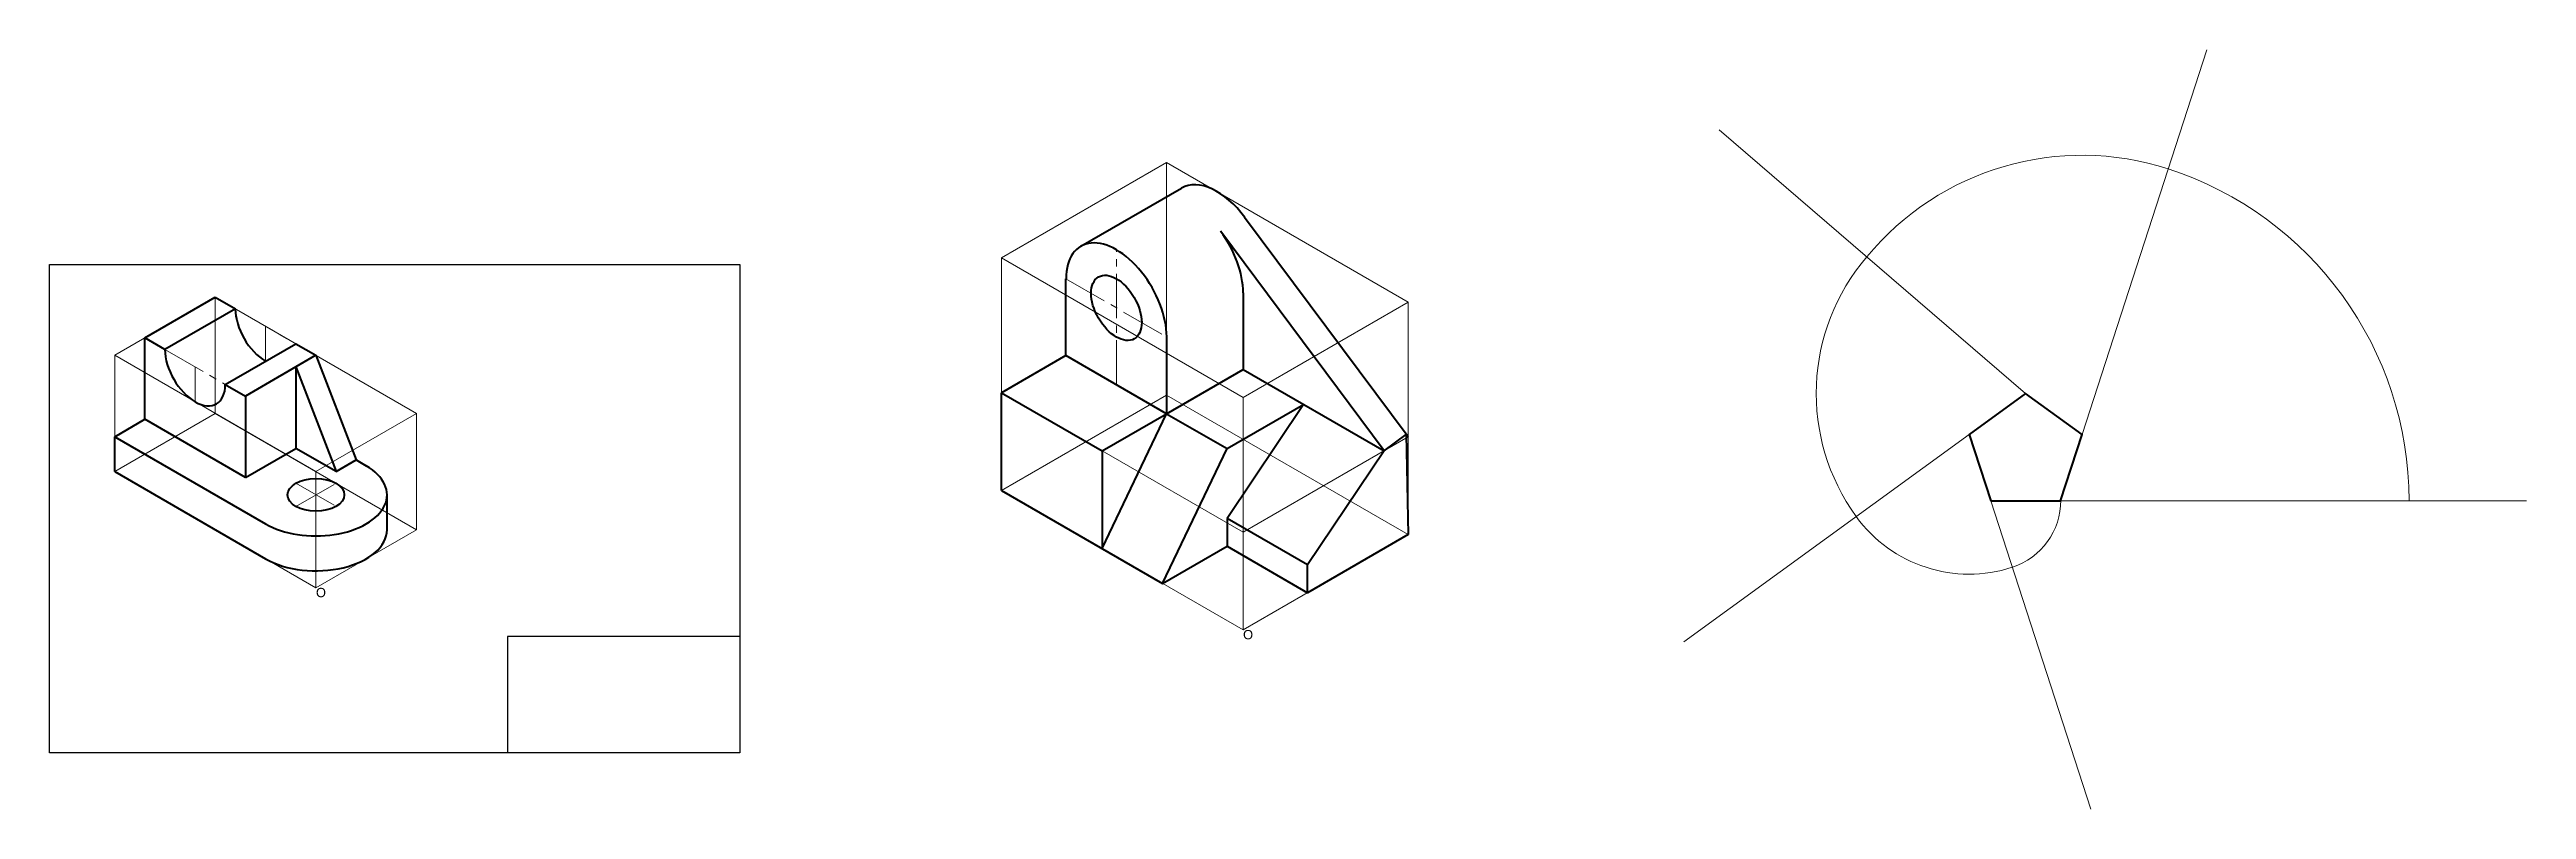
# Model space of a CAD drawing. Header units: millimetres. Extents: x 3698 to 4764, y 1369 to 1695.
import ezdxf

# ---------------------------------------------------------------- set-up
doc = ezdxf.new("R2010")
doc.units = ezdxf.units.MM
doc.linetypes.add('CENTER2', pattern=[28.575, 19.05, -3.175, 3.175, -3.175])
for name, color, linetype, lineweight in [('Centre', 1, 'CENTER2', 20), ('Object', 2, 'Continuous', 40), ('Projection', 5, 'Continuous', 5)]:
    doc.layers.add(name, color=color, linetype=linetype, lineweight=lineweight)
doc.styles.get("Standard").update_dxf_attribs({"font": 'arial.ttf'})

msp = doc.modelspace()

# ---------------------------------------------------------------- linework, layer by layer
for p, q in [((3698.2, 1602.9), (3995.2, 1602.9)), ((3698.2, 1392.9), (3698.2, 1602.9)), ((3995.2, 1602.9), (3995.2, 1392.9)), ((3995.2, 1442.9), (3895.2, 1442.9)), ((3895.2, 1442.9), (3895.2, 1392.9)), ((3995.2, 1392.9), (3698.2, 1392.9))]:
    msp.add_line(p, q)
at = {"layer": 'Centre'}
for p, q in [((4157.3, 1551.2), (4157.3, 1609.2)), ((4135.6, 1596.7), (4178.9, 1571.7)), ((3778.2, 1583.8), (3804.1, 1568.8)), ((3791.1, 1576.3), (3791.1, 1561.3)), ((3747.8, 1566.3), (3773.8, 1551.3)), ((3760.8, 1558.8), (3760.8, 1543.8)), ((3804.1, 1498.8), (3821.5, 1508.8)), ((3804.1, 1508.8), (3821.5, 1498.8))]:
    msp.add_line(p, q, dxfattribs=at)
at = {"layer": 'Object'}
for p, q in [((4142, 1610.7), (4185.3, 1635.7)), ((4282.9, 1528.7), (4212.5, 1623.1)), ((4272.5, 1522.7), (4202.2, 1617.1)), ((3739.2, 1571.3), (3769.5, 1588.8)), ((3769.5, 1588.8), (3778.2, 1583.8)), ((4135.6, 1563.7), (4135.6, 1596.7)), ((4211.8, 1590.7), (4211.8, 1557.7)), ((3778.2, 1583.8), (3747.8, 1566.3)), ((3739.2, 1536.3), (3739.2, 1571.3)), ((3747.8, 1566.3), (3739.2, 1571.3)), ((3773.8, 1551.3), (3804.1, 1568.8)), ((3804.1, 1568.8), (3812.8, 1563.8)), ((4178.9, 1571.7), (4178.9, 1538.7)), ((3812.8, 1563.8), (3782.5, 1546.3)), ((3804.1, 1558.8), (3821.5, 1513.8)), ((3804.1, 1558.8), (3804.1, 1523.8)), ((3812.8, 1563.8), (3830.1, 1518.8)), ((4135.6, 1563.7), (4107.9, 1547.7)), ((4178.9, 1538.7), (4135.6, 1563.7)), ((4178.9, 1538.7), (4211.8, 1557.7)), ((4211.8, 1557.7), (4272.5, 1522.7)), ((3773.8, 1551.3), (3782.5, 1546.3)), ((3782.5, 1546.3), (3782.5, 1511.3)), ((4107.9, 1505.7), (4107.9, 1547.7)), ((4107.9, 1547.7), (4151.2, 1522.7)), ((3726.2, 1528.8), (3739.2, 1536.3)), ((3782.5, 1511.3), (3739.2, 1536.3)), ((4151.2, 1522.7), (4178.9, 1538.7)), ((4151.2, 1480.7), (4178.9, 1538.7)), ((4178.9, 1538.7), (4204.9, 1523.7)), ((4237.8, 1542.7), (4204.9, 1493.7)), ((4204.9, 1523.7), (4237.8, 1542.7)), ((3726.2, 1513.8), (3726.2, 1528.8)), ((3726.2, 1528.8), (3791.1, 1491.3)), ((4272.5, 1522.7), (4282, 1529.8)), ((4282, 1529.8), (4282.9, 1486.7)), ((3726.2, 1513.8), (3791.1, 1476.3)), ((3782.5, 1511.3), (3804.1, 1523.8)), ((3821.5, 1513.8), (3804.1, 1523.8)), ((3821.5, 1513.8), (3830.1, 1518.8)), ((3830.1, 1518.8), (3834.4, 1516.3)), ((4151.2, 1522.7), (4151.2, 1480.7)), ((4177.2, 1465.7), (4204.9, 1523.7)), ((4272.5, 1522.7), (4239.6, 1473.7)), ((3843.4, 1488.8), (3843.4, 1503.8)), ((4107.9, 1505.7), (4177.2, 1465.7)), ((4239.6, 1473.7), (4204.9, 1493.7)), ((4204.9, 1493.7), (4204.9, 1481.7)), ((4282.9, 1486.7), (4239.6, 1461.7)), ((4177.2, 1465.7), (4204.9, 1481.7)), ((4204.9, 1481.7), (4239.6, 1461.7)), ((4239.6, 1461.7), (4239.6, 1473.7))]:
    msp.add_line(p, q, dxfattribs=at)
msp.add_lwpolyline([(4533.6, 1501.3), (4563.6, 1501.3), (4572.9, 1529.8), (4548.6, 1547.4), (4524.3, 1529.8)], close=True, dxfattribs=at)
for centre, major_axis, start_param, end_param in [((4200.6, 1609.2), (15.3, -26.5), 8.05383, 9.424778), ((4157.3, 1584.2), (15.3, -26.5), 0.785398, 3.926991), ((4190.2, 1603.2), (15.3, -26.5), 7.068583, 8.05383), ((3791.1, 1576.3), (9.2, -15.9), 3.926991, 5.497787), ((3760.8, 1558.8), (9.2, -15.9), 3.926991, 7.068583), ((3812.8, 1503.8), (-30.6, 0), 0.785398, 3.926991), ((3812.8, 1488.8), (-30.6, 0), 7.068583, 9.424778)]:
    msp.add_ellipse(centre, major_axis=major_axis, ratio=0.57735, start_param=start_param, end_param=end_param, dxfattribs=at)
for centre, major_axis in [((4157.3, 1584.2), (7.7, -13.3)), ((3812.8, 1503.8), (-12.2, 0))]:
    msp.add_ellipse(centre, major_axis=major_axis, ratio=0.57735, dxfattribs=at)
at = {"layer": 'Projection'}
for p, q in [((4572.9, 1529.8), (4626.6, 1695.2)), ((4548.6, 1547.4), (4416.7, 1660.7)), ((4178.9, 1646.7), (4107.9, 1605.7)), ((4282.9, 1586.7), (4178.9, 1646.7)), ((4178.9, 1646.7), (4178.9, 1546.7)), ((4211.8, 1545.7), (4107.9, 1605.7)), ((4107.9, 1605.7), (4107.9, 1505.7)), ((3726.2, 1563.8), (3769.5, 1588.8)), ((3769.5, 1588.8), (3856.1, 1538.8)), ((3769.5, 1588.8), (3769.5, 1538.8)), ((4211.8, 1545.7), (4282.9, 1586.7)), ((4282.9, 1586.7), (4282.9, 1486.7)), ((3726.2, 1563.8), (3726.2, 1513.8)), ((3812.8, 1513.8), (3726.2, 1563.8)), ((4178.9, 1546.7), (4107.9, 1505.7)), ((4282.9, 1486.7), (4178.9, 1546.7)), ((4211.8, 1445.7), (4211.8, 1545.7)), ((3769.5, 1538.8), (3726.2, 1513.8)), ((3769.5, 1538.8), (3856.1, 1488.8)), ((3856.1, 1538.8), (3812.8, 1513.8)), ((3856.1, 1538.8), (3856.1, 1488.8)), ((4211.8, 1487.7), (4282.9, 1528.7)), ((4524.3, 1529.8), (4401.5, 1440.6)), ((3726.2, 1513.8), (3812.8, 1463.8)), ((3812.8, 1513.8), (3812.8, 1463.8)), ((4151.2, 1522.7), (4211.8, 1487.7)), ((4211.8, 1445.7), (4107.9, 1505.7)), ((4533.6, 1501.3), (4576.7, 1368.6)), ((4563.6, 1501.3), (4764.1, 1501.3)), ((3856.1, 1488.8), (3812.8, 1463.8)), ((4211.8, 1445.7), (4282.9, 1486.7))]:
    msp.add_line(p, q, dxfattribs=at)
for centre, radius, start, end in [((4572.9, 1529.8), 120, 72, 140.5026), ((4563.6, 1501.3), 150, 0, 72), ((4548.6, 1547.4), 90.1, 139.3385, 216), ((4524.3, 1529.8), 60.1, 216, 288), ((4533.6, 1501.3), 30.1, 288, 0.4316)]:
    msp.add_arc(centre, radius, start, end, dxfattribs=at)

# ---------------------------------------------------------------- texts
at = {"layer": 'Object', "char_height": 4, "attachment_point": 1}
for width, insert in [(13.959, (3812.8, 1463.8)), (44.654, (4211.8, 1445.7))]:
    msp.add_mtext_dynamic_manual_height_columns('O', width=width, gutter_width=12.5, heights=[0], dxfattribs=dict(at, insert=insert))

doc.saveas('drawing.dxf')
